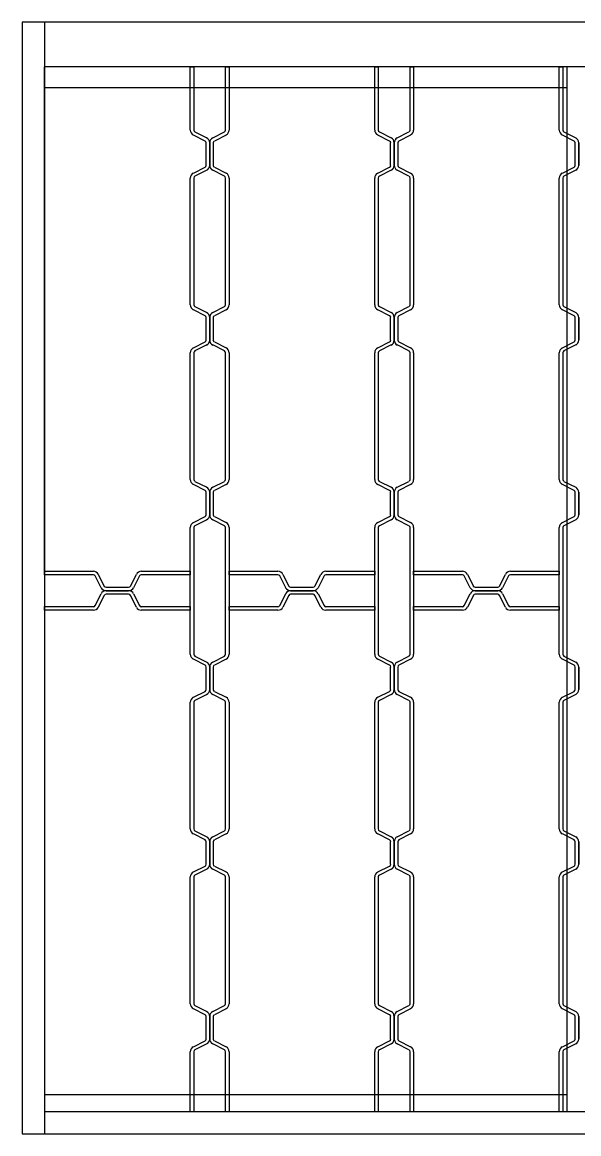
# Model space of a CAD drawing. Header units: millimetres. Extents: x 228.72 to 230.72, y 1281.87 to 1282.87.
# Drawn here: x 228.723 to 229.223, y 1281.866 to 1282.866 of the extents above; entities that cross this region are included whole.
import ezdxf

# ---------------------------------------------------------------- set-up
doc = ezdxf.new("R2010")
doc.units = ezdxf.units.MM
doc.header["$LTSCALE"] = 0.5
doc.layers.add('Gravia_Janelas', color=1, linetype='Continuous')

msp = doc.modelspace()

# ---------------------------------------------------------------- linework, layer by layer
at = {"layer": 'Gravia_Janelas', "color": 2}
for p, q in [((228.7226, 1282.8665), (228.7226, 1281.8665)), ((230.7226, 1282.8665), (228.7226, 1282.8665)), ((228.7226, 1281.8665), (230.7226, 1281.8665))]:
    msp.add_line(p, q, dxfattribs=at)
at = {"layer": 'Gravia_Janelas'}
for p, q in [((228.7426, 1282.8665), (228.7426, 1281.8665)), ((230.7026, 1282.8265), (228.7426, 1282.8265)), ((230.7026, 1282.8265), (228.7426, 1282.8265)), ((228.7426, 1282.6705), (228.7426, 1282.8265)), ((228.7426, 1282.3725), (228.7426, 1282.8265)), ((228.8737, 1282.7695), (228.8737, 1282.8265)), ((228.8737, 1282.8265), (228.8769, 1282.8265)), ((228.8769, 1282.8265), (228.8769, 1282.7695)), ((228.8996, 1282.8265), (228.8956, 1282.8265)), ((228.9055, 1282.8265), (228.9087, 1282.8265)), ((228.9055, 1282.7695), (228.9055, 1282.8265)), ((228.9087, 1282.8265), (228.9087, 1282.7695)), ((229.0397, 1282.7695), (229.0397, 1282.8265)), ((229.0397, 1282.8265), (229.0429, 1282.8265)), ((229.0429, 1282.8265), (229.0429, 1282.7695)), ((229.0496, 1282.8265), (229.0456, 1282.8265)), ((229.0715, 1282.8265), (229.0747, 1282.8265)), ((229.0715, 1282.7695), (229.0715, 1282.8265)), ((229.0747, 1282.8265), (229.0747, 1282.7695)), ((229.1996, 1282.8265), (229.1956, 1282.8265)), ((229.2057, 1282.7695), (229.2057, 1282.8265)), ((229.2057, 1282.8265), (229.2089, 1282.8265)), ((229.2089, 1282.8265), (229.2089, 1282.7695)), ((229.2126, 1282.8265), (229.2126, 1281.8865)), ((229.2126, 1282.8076), (228.7426, 1282.8076)), ((228.887, 1282.7596), (228.8765, 1282.765)), ((228.8779, 1282.7678), (228.8885, 1282.7625)), ((228.894, 1282.7625), (228.9045, 1282.7678)), ((228.906, 1282.765), (228.8954, 1282.7596)), ((229.053, 1282.7596), (229.0425, 1282.765)), ((229.0439, 1282.7678), (229.0545, 1282.7625)), ((229.06, 1282.7625), (229.0705, 1282.7678)), ((229.072, 1282.765), (229.0614, 1282.7596)), ((229.219, 1282.7596), (229.2085, 1282.765)), ((229.2099, 1282.7678), (229.2205, 1282.7625)), ((228.888, 1282.7377), (228.888, 1282.758)), ((228.8912, 1282.758), (228.8912, 1282.7377)), ((228.8912, 1282.7377), (228.8912, 1282.758)), ((228.8944, 1282.758), (228.8944, 1282.7377)), ((229.054, 1282.7377), (229.054, 1282.758)), ((229.0572, 1282.758), (229.0572, 1282.7377)), ((229.0572, 1282.7377), (229.0572, 1282.758)), ((229.0604, 1282.758), (229.0604, 1282.7377)), ((229.22, 1282.7377), (229.22, 1282.758)), ((229.2232, 1282.758), (229.2232, 1282.7377)), ((229.2232, 1282.7377), (229.2232, 1282.758)), ((228.8765, 1282.7308), (228.887, 1282.7361)), ((228.8885, 1282.7333), (228.8779, 1282.7279)), ((228.9045, 1282.7279), (228.894, 1282.7333)), ((228.8954, 1282.7361), (228.906, 1282.7308)), ((229.0425, 1282.7308), (229.053, 1282.7361)), ((229.0545, 1282.7333), (229.0439, 1282.7279)), ((229.0705, 1282.7279), (229.06, 1282.7333)), ((229.0614, 1282.7361), (229.072, 1282.7308)), ((229.2085, 1282.7308), (229.219, 1282.7361)), ((229.2205, 1282.7333), (229.2099, 1282.7279)), ((228.8737, 1282.6123), (228.8737, 1282.7263)), ((228.8769, 1282.7263), (228.8769, 1282.6123)), ((228.9055, 1282.6123), (228.9055, 1282.7263)), ((228.9087, 1282.7263), (228.9087, 1282.6123)), ((229.0397, 1282.6123), (229.0397, 1282.7263)), ((229.0429, 1282.7263), (229.0429, 1282.6123)), ((229.0715, 1282.6123), (229.0715, 1282.7263)), ((229.0747, 1282.7263), (229.0747, 1282.6123)), ((229.2057, 1282.6123), (229.2057, 1282.7263)), ((229.2089, 1282.7263), (229.2089, 1282.6123)), ((228.7426, 1282.6705), (228.7426, 1282.6665)), ((228.8779, 1282.6106), (228.8885, 1282.6053)), ((228.894, 1282.6053), (228.9045, 1282.6106)), ((229.0439, 1282.6106), (229.0545, 1282.6053)), ((229.06, 1282.6053), (229.0705, 1282.6106)), ((229.2099, 1282.6106), (229.2205, 1282.6053)), ((228.887, 1282.6024), (228.8765, 1282.6078)), ((228.888, 1282.5805), (228.888, 1282.6008)), ((228.8912, 1282.6008), (228.8912, 1282.5805)), ((228.8912, 1282.5805), (228.8912, 1282.6008)), ((228.8944, 1282.6008), (228.8944, 1282.5805)), ((228.906, 1282.6078), (228.8954, 1282.6024)), ((229.053, 1282.6024), (229.0425, 1282.6078)), ((229.054, 1282.5805), (229.054, 1282.6008)), ((229.0572, 1282.6008), (229.0572, 1282.5805)), ((229.0572, 1282.5805), (229.0572, 1282.6008)), ((229.0604, 1282.6008), (229.0604, 1282.5805)), ((229.072, 1282.6078), (229.0614, 1282.6024)), ((229.219, 1282.6024), (229.2085, 1282.6078)), ((229.22, 1282.5805), (229.22, 1282.6008)), ((229.2232, 1282.6008), (229.2232, 1282.5805)), ((229.2232, 1282.5805), (229.2232, 1282.6008)), ((228.8765, 1282.5736), (228.887, 1282.5789)), ((228.8885, 1282.5761), (228.8779, 1282.5707)), ((228.9045, 1282.5707), (228.894, 1282.5761)), ((228.8954, 1282.5789), (228.906, 1282.5736)), ((229.0425, 1282.5736), (229.053, 1282.5789)), ((229.0545, 1282.5761), (229.0439, 1282.5707)), ((229.0705, 1282.5707), (229.06, 1282.5761)), ((229.0614, 1282.5789), (229.072, 1282.5736)), ((229.2085, 1282.5736), (229.219, 1282.5789)), ((229.2205, 1282.5761), (229.2099, 1282.5707)), ((228.8737, 1282.4551), (228.8737, 1282.5691)), ((228.8769, 1282.5691), (228.8769, 1282.4551)), ((228.9055, 1282.4551), (228.9055, 1282.5691)), ((228.9087, 1282.5691), (228.9087, 1282.4551)), ((229.0397, 1282.4551), (229.0397, 1282.5691)), ((229.0429, 1282.5691), (229.0429, 1282.4551)), ((229.0715, 1282.4551), (229.0715, 1282.5691)), ((229.0747, 1282.5691), (229.0747, 1282.4551)), ((229.2057, 1282.4551), (229.2057, 1282.5691)), ((229.2089, 1282.5691), (229.2089, 1282.4551)), ((228.7426, 1282.5135), (228.7426, 1282.5095)), ((228.887, 1282.4452), (228.8765, 1282.4506)), ((228.8779, 1282.4534), (228.8885, 1282.4481)), ((228.894, 1282.4481), (228.9045, 1282.4534)), ((228.906, 1282.4506), (228.8954, 1282.4452)), ((229.053, 1282.4452), (229.0425, 1282.4506)), ((229.0439, 1282.4534), (229.0545, 1282.4481)), ((229.06, 1282.4481), (229.0705, 1282.4534)), ((229.072, 1282.4506), (229.0614, 1282.4452)), ((229.219, 1282.4452), (229.2085, 1282.4506)), ((229.2099, 1282.4534), (229.2205, 1282.4481)), ((228.888, 1282.4233), (228.888, 1282.4436)), ((228.8912, 1282.4436), (228.8912, 1282.4233)), ((228.8912, 1282.4233), (228.8912, 1282.4436)), ((228.8944, 1282.4436), (228.8944, 1282.4233)), ((229.054, 1282.4233), (229.054, 1282.4436)), ((229.0572, 1282.4436), (229.0572, 1282.4233)), ((229.0572, 1282.4233), (229.0572, 1282.4436)), ((229.0604, 1282.4436), (229.0604, 1282.4233)), ((229.22, 1282.4233), (229.22, 1282.4436)), ((229.2232, 1282.4436), (229.2232, 1282.4233)), ((229.2232, 1282.4233), (229.2232, 1282.4436)), ((228.8765, 1282.4164), (228.887, 1282.4217)), ((228.8954, 1282.4217), (228.906, 1282.4164)), ((229.0425, 1282.4164), (229.053, 1282.4217)), ((229.0614, 1282.4217), (229.072, 1282.4164)), ((229.2085, 1282.4164), (229.219, 1282.4217)), ((228.8737, 1282.2979), (228.8737, 1282.4119)), ((228.8769, 1282.4119), (228.8769, 1282.2979)), ((228.8885, 1282.4189), (228.8779, 1282.4135)), ((228.9045, 1282.4135), (228.894, 1282.4189)), ((228.9055, 1282.2979), (228.9055, 1282.4119)), ((228.9087, 1282.4119), (228.9087, 1282.2979)), ((229.0397, 1282.2979), (229.0397, 1282.4119)), ((229.0429, 1282.4119), (229.0429, 1282.2979)), ((229.0545, 1282.4189), (229.0439, 1282.4135)), ((229.0705, 1282.4135), (229.06, 1282.4189)), ((229.0715, 1282.2979), (229.0715, 1282.4119)), ((229.0747, 1282.4119), (229.0747, 1282.2979)), ((229.2057, 1282.2979), (229.2057, 1282.4119)), ((229.2089, 1282.4119), (229.2089, 1282.2979)), ((229.2205, 1282.4189), (229.2099, 1282.4135)), ((228.7426, 1282.3693), (228.7426, 1282.3725)), ((228.7426, 1282.3725), (228.7866, 1282.3725)), ((228.8297, 1282.3725), (228.8737, 1282.3725)), ((228.8737, 1282.3725), (228.8737, 1282.3693)), ((228.9086, 1282.3693), (228.9086, 1282.3725)), ((228.9086, 1282.3725), (228.9526, 1282.3725)), ((228.9957, 1282.3725), (229.0397, 1282.3725)), ((229.0397, 1282.3725), (229.0397, 1282.3693)), ((229.0746, 1282.3693), (229.0746, 1282.3725)), ((229.0746, 1282.3725), (229.1186, 1282.3725)), ((229.1617, 1282.3725), (229.2057, 1282.3725)), ((229.2057, 1282.3725), (229.2057, 1282.3693)), ((228.7866, 1282.3693), (228.7426, 1282.3693)), ((228.7936, 1282.3577), (228.7882, 1282.3683)), ((228.791, 1282.3697), (228.7964, 1282.3592)), ((228.8199, 1282.3592), (228.8253, 1282.3697)), ((228.8281, 1282.3683), (228.8227, 1282.3577)), ((228.8737, 1282.3693), (228.8297, 1282.3693)), ((228.9526, 1282.3693), (228.9086, 1282.3693)), ((228.9596, 1282.3577), (228.9542, 1282.3683)), ((228.957, 1282.3697), (228.9624, 1282.3592)), ((228.9859, 1282.3592), (228.9913, 1282.3697)), ((228.9941, 1282.3683), (228.9887, 1282.3577)), ((229.0397, 1282.3693), (228.9957, 1282.3693)), ((229.1186, 1282.3693), (229.0746, 1282.3693)), ((229.1256, 1282.3577), (229.1202, 1282.3683)), ((229.123, 1282.3697), (229.1284, 1282.3592)), ((229.1519, 1282.3592), (229.1573, 1282.3697)), ((229.1601, 1282.3683), (229.1547, 1282.3577)), ((229.2057, 1282.3693), (229.1617, 1282.3693)), ((228.7426, 1282.3565), (228.7426, 1282.3525)), ((228.7882, 1282.3417), (228.7936, 1282.3522)), ((228.7964, 1282.3508), (228.791, 1282.3402)), ((228.798, 1282.3582), (228.8183, 1282.3582)), ((228.8183, 1282.355), (228.798, 1282.355)), ((228.798, 1282.355), (228.8183, 1282.355)), ((228.8183, 1282.3518), (228.798, 1282.3518)), ((228.8253, 1282.3402), (228.8199, 1282.3508)), ((228.8227, 1282.3522), (228.8281, 1282.3417)), ((228.9542, 1282.3417), (228.9596, 1282.3522)), ((228.9624, 1282.3508), (228.957, 1282.3402)), ((228.964, 1282.3582), (228.9843, 1282.3582)), ((228.9843, 1282.355), (228.964, 1282.355)), ((228.964, 1282.355), (228.9843, 1282.355)), ((228.9843, 1282.3518), (228.964, 1282.3518)), ((228.9913, 1282.3402), (228.9859, 1282.3508)), ((228.9887, 1282.3522), (228.9941, 1282.3417)), ((229.1202, 1282.3417), (229.1256, 1282.3522)), ((229.1284, 1282.3508), (229.123, 1282.3402)), ((229.13, 1282.3582), (229.1503, 1282.3582)), ((229.1503, 1282.355), (229.13, 1282.355)), ((229.13, 1282.355), (229.1503, 1282.355)), ((229.1503, 1282.3518), (229.13, 1282.3518)), ((229.1573, 1282.3402), (229.1519, 1282.3508)), ((229.1547, 1282.3522), (229.1601, 1282.3417)), ((228.7426, 1282.3407), (228.7866, 1282.3407)), ((228.7426, 1282.3375), (228.7426, 1282.3407)), ((228.8297, 1282.3407), (228.8737, 1282.3407)), ((228.8737, 1282.3407), (228.8737, 1282.3375)), ((228.9086, 1282.3407), (228.9526, 1282.3407)), ((228.9086, 1282.3375), (228.9086, 1282.3407)), ((228.9957, 1282.3407), (229.0397, 1282.3407)), ((229.0397, 1282.3407), (229.0397, 1282.3375)), ((229.0746, 1282.3407), (229.1186, 1282.3407)), ((229.0746, 1282.3375), (229.0746, 1282.3407)), ((229.1617, 1282.3407), (229.2057, 1282.3407)), ((229.2057, 1282.3407), (229.2057, 1282.3375)), ((228.7866, 1282.3375), (228.7426, 1282.3375)), ((228.8737, 1282.3375), (228.8297, 1282.3375)), ((228.9526, 1282.3375), (228.9086, 1282.3375)), ((229.0397, 1282.3375), (228.9957, 1282.3375)), ((229.1186, 1282.3375), (229.0746, 1282.3375)), ((229.2057, 1282.3375), (229.1617, 1282.3375)), ((228.887, 1282.288), (228.8765, 1282.2934)), ((228.8779, 1282.2962), (228.8885, 1282.2909)), ((228.894, 1282.2909), (228.9045, 1282.2962)), ((228.906, 1282.2934), (228.8954, 1282.288)), ((229.053, 1282.288), (229.0425, 1282.2934)), ((229.0439, 1282.2962), (229.0545, 1282.2909)), ((229.06, 1282.2909), (229.0705, 1282.2962)), ((229.072, 1282.2934), (229.0614, 1282.288)), ((229.219, 1282.288), (229.2085, 1282.2934)), ((229.2099, 1282.2962), (229.2205, 1282.2909)), ((228.888, 1282.2661), (228.888, 1282.2864)), ((228.8912, 1282.2864), (228.8912, 1282.2661)), ((228.8912, 1282.2661), (228.8912, 1282.2864)), ((228.8944, 1282.2864), (228.8944, 1282.2661)), ((229.054, 1282.2661), (229.054, 1282.2864)), ((229.0572, 1282.2864), (229.0572, 1282.2661)), ((229.0572, 1282.2661), (229.0572, 1282.2864)), ((229.0604, 1282.2864), (229.0604, 1282.2661)), ((229.22, 1282.2661), (229.22, 1282.2864)), ((229.2232, 1282.2864), (229.2232, 1282.2661)), ((229.2232, 1282.2661), (229.2232, 1282.2864)), ((228.8765, 1282.2592), (228.887, 1282.2645)), ((228.8885, 1282.2617), (228.8779, 1282.2563)), ((228.9045, 1282.2563), (228.894, 1282.2617)), ((228.8954, 1282.2645), (228.906, 1282.2592)), ((229.0425, 1282.2592), (229.053, 1282.2645)), ((229.0545, 1282.2617), (229.0439, 1282.2563)), ((229.0705, 1282.2563), (229.06, 1282.2617)), ((229.0614, 1282.2645), (229.072, 1282.2592)), ((229.2085, 1282.2592), (229.219, 1282.2645)), ((229.2205, 1282.2617), (229.2099, 1282.2563)), ((228.8737, 1282.1407), (228.8737, 1282.2547)), ((228.8769, 1282.2547), (228.8769, 1282.1407)), ((228.9055, 1282.1407), (228.9055, 1282.2547)), ((228.9087, 1282.2547), (228.9087, 1282.1407)), ((229.0397, 1282.1407), (229.0397, 1282.2547)), ((229.0429, 1282.2547), (229.0429, 1282.1407)), ((229.0715, 1282.1407), (229.0715, 1282.2547)), ((229.0747, 1282.2547), (229.0747, 1282.1407)), ((229.2057, 1282.1407), (229.2057, 1282.2547)), ((229.2089, 1282.2547), (229.2089, 1282.1407)), ((228.7426, 1282.1995), (228.7426, 1282.1955)), ((228.887, 1282.1308), (228.8765, 1282.1362)), ((228.8779, 1282.139), (228.8885, 1282.1337)), ((228.894, 1282.1337), (228.9045, 1282.139)), ((228.906, 1282.1362), (228.8954, 1282.1308)), ((229.053, 1282.1308), (229.0425, 1282.1362)), ((229.0439, 1282.139), (229.0545, 1282.1337)), ((229.06, 1282.1337), (229.0705, 1282.139)), ((229.072, 1282.1362), (229.0614, 1282.1308)), ((229.219, 1282.1308), (229.2085, 1282.1362)), ((229.2099, 1282.139), (229.2205, 1282.1337)), ((228.888, 1282.1089), (228.888, 1282.1292)), ((228.8912, 1282.1292), (228.8912, 1282.1089)), ((228.8912, 1282.1089), (228.8912, 1282.1292)), ((228.8944, 1282.1292), (228.8944, 1282.1089)), ((229.054, 1282.1089), (229.054, 1282.1292)), ((229.0572, 1282.1292), (229.0572, 1282.1089)), ((229.0572, 1282.1089), (229.0572, 1282.1292)), ((229.0604, 1282.1292), (229.0604, 1282.1089)), ((229.22, 1282.1089), (229.22, 1282.1292)), ((229.2232, 1282.1292), (229.2232, 1282.1089)), ((229.2232, 1282.1089), (229.2232, 1282.1292)), ((228.8765, 1282.102), (228.887, 1282.1073)), ((228.8885, 1282.1045), (228.8779, 1282.0991)), ((228.9045, 1282.0991), (228.894, 1282.1045)), ((228.8954, 1282.1073), (228.906, 1282.102)), ((229.0425, 1282.102), (229.053, 1282.1073)), ((229.0545, 1282.1045), (229.0439, 1282.0991)), ((229.0705, 1282.0991), (229.06, 1282.1045)), ((229.0614, 1282.1073), (229.072, 1282.102)), ((229.2085, 1282.102), (229.219, 1282.1073)), ((229.2205, 1282.1045), (229.2099, 1282.0991)), ((228.8737, 1281.9835), (228.8737, 1282.0975)), ((228.8769, 1282.0975), (228.8769, 1281.9835)), ((228.9055, 1281.9835), (228.9055, 1282.0975)), ((228.9087, 1282.0975), (228.9087, 1281.9835)), ((229.0397, 1281.9835), (229.0397, 1282.0975)), ((229.0429, 1282.0975), (229.0429, 1281.9835)), ((229.0715, 1281.9835), (229.0715, 1282.0975)), ((229.0747, 1282.0975), (229.0747, 1281.9835)), ((229.2057, 1281.9835), (229.2057, 1282.0975)), ((229.2089, 1282.0975), (229.2089, 1281.9835)), ((228.7426, 1282.0425), (228.7426, 1282.0385)), ((228.8779, 1281.9818), (228.8885, 1281.9765)), ((228.894, 1281.9765), (228.9045, 1281.9818)), ((229.0439, 1281.9818), (229.0545, 1281.9765)), ((229.06, 1281.9765), (229.0705, 1281.9818)), ((229.2099, 1281.9818), (229.2205, 1281.9765)), ((228.887, 1281.9736), (228.8765, 1281.979)), ((228.888, 1281.9517), (228.888, 1281.972)), ((228.8912, 1281.972), (228.8912, 1281.9517)), ((228.8912, 1281.9517), (228.8912, 1281.972)), ((228.8944, 1281.972), (228.8944, 1281.9517)), ((228.906, 1281.979), (228.8954, 1281.9736)), ((229.053, 1281.9736), (229.0425, 1281.979)), ((229.054, 1281.9517), (229.054, 1281.972)), ((229.0572, 1281.972), (229.0572, 1281.9517)), ((229.0572, 1281.9517), (229.0572, 1281.972)), ((229.0604, 1281.972), (229.0604, 1281.9517)), ((229.072, 1281.979), (229.0614, 1281.9736)), ((229.219, 1281.9736), (229.2085, 1281.979)), ((229.22, 1281.9517), (229.22, 1281.972)), ((229.2232, 1281.972), (229.2232, 1281.9517)), ((229.2232, 1281.9517), (229.2232, 1281.972)), ((228.8765, 1281.9448), (228.887, 1281.9501)), ((228.8954, 1281.9501), (228.906, 1281.9448)), ((229.0425, 1281.9448), (229.053, 1281.9501)), ((229.0614, 1281.9501), (229.072, 1281.9448)), ((229.2085, 1281.9448), (229.219, 1281.9501)), ((228.8737, 1281.8865), (228.8737, 1281.9403)), ((228.8769, 1281.9403), (228.8769, 1281.8865)), ((228.8885, 1281.9473), (228.8779, 1281.9419)), ((228.9045, 1281.9419), (228.894, 1281.9473)), ((228.9055, 1281.8865), (228.9055, 1281.9403)), ((228.9087, 1281.9403), (228.9087, 1281.8865)), ((229.0397, 1281.8865), (229.0397, 1281.9403)), ((229.0429, 1281.9403), (229.0429, 1281.8865)), ((229.0545, 1281.9473), (229.0439, 1281.9419)), ((229.0705, 1281.9419), (229.06, 1281.9473)), ((229.0715, 1281.8865), (229.0715, 1281.9403)), ((229.0747, 1281.9403), (229.0747, 1281.8865)), ((229.2057, 1281.8865), (229.2057, 1281.9403)), ((229.2089, 1281.9403), (229.2089, 1281.8865)), ((229.2205, 1281.9473), (229.2099, 1281.9419)), ((229.2126, 1281.9015), (228.7426, 1281.9015)), ((228.7426, 1281.8865), (230.7026, 1281.8865))]:
    msp.add_line(p, q, dxfattribs=at)
for centre, radius, start, end in [((228.8787, 1282.7695), 0.005, 180, 243.1476), ((228.8787, 1282.7695), 0.00182, 180, 243.1476), ((228.8862, 1282.758), 0.005, 0, 63.1476), ((228.8962, 1282.758), 0.005, 116.8524, 180), ((228.9037, 1282.7695), 0.00182, 296.8524, 0), ((228.9037, 1282.7695), 0.005, 296.8524, 0), ((229.0447, 1282.7695), 0.005, 180, 243.1476), ((229.0447, 1282.7695), 0.00182, 180, 243.1476), ((229.0522, 1282.758), 0.005, 0, 63.1476), ((229.0622, 1282.758), 0.005, 116.8524, 180), ((229.0697, 1282.7695), 0.00182, 296.8524, 0), ((229.0697, 1282.7695), 0.005, 296.8524, 0), ((229.2107, 1282.7695), 0.005, 180, 243.1476), ((229.2107, 1282.7695), 0.00182, 180, 243.1476), ((229.2182, 1282.758), 0.005, 0, 63.1476), ((228.8862, 1282.758), 0.00182, 0, 63.1476), ((228.8962, 1282.758), 0.00182, 116.8524, 180), ((229.0522, 1282.758), 0.00182, 0, 63.1476), ((229.0622, 1282.758), 0.00182, 116.8524, 180), ((229.2182, 1282.758), 0.00182, 0, 63.1476), ((228.8787, 1282.7263), 0.005, 116.8524, 180), ((228.8862, 1282.7377), 0.00182, 296.8524, 0), ((228.8862, 1282.7377), 0.005, 296.8524, 0), ((228.8962, 1282.7377), 0.005, 180, 243.1476), ((228.8962, 1282.7377), 0.00182, 180, 243.1476), ((228.9037, 1282.7263), 0.005, 0, 63.1476), ((229.0447, 1282.7263), 0.005, 116.8524, 180), ((229.0522, 1282.7377), 0.00182, 296.8524, 0), ((229.0522, 1282.7377), 0.005, 296.8524, 0), ((229.0622, 1282.7377), 0.005, 180, 243.1476), ((229.0622, 1282.7377), 0.00182, 180, 243.1476), ((229.0697, 1282.7263), 0.005, 0, 63.1476), ((229.2107, 1282.7263), 0.005, 116.8524, 180), ((229.2182, 1282.7377), 0.00182, 296.8524, 0), ((229.2182, 1282.7377), 0.005, 296.8524, 0), ((228.8787, 1282.7263), 0.00182, 116.8524, 180), ((228.9037, 1282.7263), 0.00182, 0, 63.1476), ((229.0447, 1282.7263), 0.00182, 116.8524, 180), ((229.0697, 1282.7263), 0.00182, 0, 63.1476), ((229.2107, 1282.7263), 0.00182, 116.8524, 180), ((228.8787, 1282.6123), 0.005, 180, 243.1476), ((228.8787, 1282.6123), 0.00182, 180, 243.1476), ((228.9037, 1282.6123), 0.00182, 296.8524, 0), ((228.9037, 1282.6123), 0.005, 296.8524, 0), ((229.0447, 1282.6123), 0.005, 180, 243.1476), ((229.0447, 1282.6123), 0.00182, 180, 243.1476), ((229.0697, 1282.6123), 0.00182, 296.8524, 0), ((229.0697, 1282.6123), 0.005, 296.8524, 0), ((229.2107, 1282.6123), 0.005, 180, 243.1476), ((229.2107, 1282.6123), 0.00182, 180, 243.1476), ((228.8862, 1282.6008), 0.00182, 0, 63.1476), ((228.8862, 1282.6008), 0.005, 0, 63.1476), ((228.8962, 1282.6008), 0.005, 116.8524, 180), ((228.8962, 1282.6008), 0.00182, 116.8524, 180), ((229.0522, 1282.6008), 0.00182, 0, 63.1476), ((229.0522, 1282.6008), 0.005, 0, 63.1476), ((229.0622, 1282.6008), 0.005, 116.8524, 180), ((229.0622, 1282.6008), 0.00182, 116.8524, 180), ((229.2182, 1282.6008), 0.00182, 0, 63.1476), ((229.2182, 1282.6008), 0.005, 0, 63.1476), ((228.8862, 1282.5805), 0.00182, 296.8524, 0), ((228.8862, 1282.5805), 0.005, 296.8524, 0), ((228.8962, 1282.5805), 0.005, 180, 243.1476), ((228.8962, 1282.5805), 0.00182, 180, 243.1476), ((229.0522, 1282.5805), 0.00182, 296.8524, 0), ((229.0522, 1282.5805), 0.005, 296.8524, 0), ((229.0622, 1282.5805), 0.005, 180, 243.1476), ((229.0622, 1282.5805), 0.00182, 180, 243.1476), ((229.2182, 1282.5805), 0.00182, 296.8524, 0), ((229.2182, 1282.5805), 0.005, 296.8524, 0), ((228.8787, 1282.5691), 0.005, 116.8524, 180), ((228.8787, 1282.5691), 0.00182, 116.8524, 180), ((228.9037, 1282.5691), 0.00182, 0, 63.1476), ((228.9037, 1282.5691), 0.005, 0, 63.1476), ((229.0447, 1282.5691), 0.005, 116.8524, 180), ((229.0447, 1282.5691), 0.00182, 116.8524, 180), ((229.0697, 1282.5691), 0.00182, 0, 63.1476), ((229.0697, 1282.5691), 0.005, 0, 63.1476), ((229.2107, 1282.5691), 0.005, 116.8524, 180), ((229.2107, 1282.5691), 0.00182, 116.8524, 180), ((228.8787, 1282.4551), 0.005, 180, 243.1476), ((228.8787, 1282.4551), 0.00182, 180, 243.1476), ((228.9037, 1282.4551), 0.00182, 296.8524, 0), ((228.9037, 1282.4551), 0.005, 296.8524, 0), ((229.0447, 1282.4551), 0.005, 180, 243.1476), ((229.0447, 1282.4551), 0.00182, 180, 243.1476), ((229.0697, 1282.4551), 0.00182, 296.8524, 0), ((229.0697, 1282.4551), 0.005, 296.8524, 0), ((229.2107, 1282.4551), 0.005, 180, 243.1476), ((229.2107, 1282.4551), 0.00182, 180, 243.1476), ((228.8862, 1282.4436), 0.00182, 0, 63.1476), ((228.8862, 1282.4436), 0.005, 0, 63.1476), ((228.8962, 1282.4436), 0.005, 116.8524, 180), ((228.8962, 1282.4436), 0.00182, 116.8524, 180), ((229.0522, 1282.4436), 0.00182, 0, 63.1476), ((229.0522, 1282.4436), 0.005, 0, 63.1476), ((229.0622, 1282.4436), 0.005, 116.8524, 180), ((229.0622, 1282.4436), 0.00182, 116.8524, 180), ((229.2182, 1282.4436), 0.00182, 0, 63.1476), ((229.2182, 1282.4436), 0.005, 0, 63.1476), ((228.8862, 1282.4233), 0.00182, 296.8524, 0), ((228.8862, 1282.4233), 0.005, 296.8524, 0), ((228.8962, 1282.4233), 0.005, 180, 243.1476), ((228.8962, 1282.4233), 0.00182, 180, 243.1476), ((229.0522, 1282.4233), 0.00182, 296.8524, 0), ((229.0522, 1282.4233), 0.005, 296.8524, 0), ((229.0622, 1282.4233), 0.005, 180, 243.1476), ((229.0622, 1282.4233), 0.00182, 180, 243.1476), ((229.2182, 1282.4233), 0.00182, 296.8524, 0), ((229.2182, 1282.4233), 0.005, 296.8524, 0), ((228.8787, 1282.4119), 0.005, 116.8524, 180), ((228.8787, 1282.4119), 0.00182, 116.8524, 180), ((228.9037, 1282.4119), 0.00182, 0, 63.1476), ((228.9037, 1282.4119), 0.005, 0, 63.1476), ((229.0447, 1282.4119), 0.005, 116.8524, 180), ((229.0447, 1282.4119), 0.00182, 116.8524, 180), ((229.0697, 1282.4119), 0.00182, 0, 63.1476), ((229.0697, 1282.4119), 0.005, 0, 63.1476), ((229.2107, 1282.4119), 0.005, 116.8524, 180), ((229.2107, 1282.4119), 0.00182, 116.8524, 180), ((228.7866, 1282.3675), 0.005, 26.8524, 90), ((228.8297, 1282.3675), 0.005, 90, 153.1476), ((228.9526, 1282.3675), 0.005, 26.8524, 90), ((228.9957, 1282.3675), 0.005, 90, 153.1476), ((229.1186, 1282.3675), 0.005, 26.8524, 90), ((229.1617, 1282.3675), 0.005, 90, 153.1476), ((228.7866, 1282.3675), 0.00182, 26.8524, 90), ((228.8297, 1282.3675), 0.00182, 90, 153.1476), ((228.9526, 1282.3675), 0.00182, 26.8524, 90), ((228.9957, 1282.3675), 0.00182, 90, 153.1476), ((229.1186, 1282.3675), 0.00182, 26.8524, 90), ((229.1617, 1282.3675), 0.00182, 90, 153.1476), ((228.798, 1282.36), 0.005, 206.8524, 270), ((228.798, 1282.35), 0.005, 90, 153.1476), ((228.798, 1282.36), 0.00182, 206.8524, 270), ((228.798, 1282.35), 0.00182, 90, 153.1476), ((228.8183, 1282.36), 0.00182, 270, 333.1476), ((228.8183, 1282.36), 0.005, 270, 333.1476), ((228.8183, 1282.35), 0.005, 26.8524, 90), ((228.8183, 1282.35), 0.00182, 26.8524, 90), ((228.964, 1282.36), 0.005, 206.8524, 270), ((228.964, 1282.35), 0.005, 90, 153.1476), ((228.964, 1282.36), 0.00182, 206.8524, 270), ((228.964, 1282.35), 0.00182, 90, 153.1476), ((228.9843, 1282.36), 0.00182, 270, 333.1476), ((228.9843, 1282.36), 0.005, 270, 333.1476), ((228.9843, 1282.35), 0.005, 26.8524, 90), ((228.9843, 1282.35), 0.00182, 26.8524, 90), ((229.13, 1282.36), 0.005, 206.8524, 270), ((229.13, 1282.35), 0.005, 90, 153.1476), ((229.13, 1282.36), 0.00182, 206.8524, 270), ((229.13, 1282.35), 0.00182, 90, 153.1476), ((229.1503, 1282.36), 0.00182, 270, 333.1476), ((229.1503, 1282.36), 0.005, 270, 333.1476), ((229.1503, 1282.35), 0.005, 26.8524, 90), ((229.1503, 1282.35), 0.00182, 26.8524, 90), ((228.7866, 1282.3425), 0.00182, 270, 333.1476), ((228.7866, 1282.3425), 0.005, 270, 333.1476), ((228.8297, 1282.3425), 0.005, 206.8524, 270), ((228.8297, 1282.3425), 0.00182, 206.8524, 270), ((228.9526, 1282.3425), 0.00182, 270, 333.1476), ((228.9526, 1282.3425), 0.005, 270, 333.1476), ((228.9957, 1282.3425), 0.005, 206.8524, 270), ((228.9957, 1282.3425), 0.00182, 206.8524, 270), ((229.1186, 1282.3425), 0.00182, 270, 333.1476), ((229.1186, 1282.3425), 0.005, 270, 333.1476), ((229.1617, 1282.3425), 0.005, 206.8524, 270), ((229.1617, 1282.3425), 0.00182, 206.8524, 270), ((228.8787, 1282.2979), 0.005, 180, 243.1476), ((228.8787, 1282.2979), 0.00182, 180, 243.1476), ((228.8862, 1282.2864), 0.005, 0, 63.1476), ((228.8962, 1282.2864), 0.005, 116.8524, 180), ((228.9037, 1282.2979), 0.00182, 296.8524, 0), ((228.9037, 1282.2979), 0.005, 296.8524, 0), ((229.0447, 1282.2979), 0.005, 180, 243.1476), ((229.0447, 1282.2979), 0.00182, 180, 243.1476), ((229.0522, 1282.2864), 0.005, 0, 63.1476), ((229.0622, 1282.2864), 0.005, 116.8524, 180), ((229.0697, 1282.2979), 0.00182, 296.8524, 0), ((229.0697, 1282.2979), 0.005, 296.8524, 0), ((229.2107, 1282.2979), 0.005, 180, 243.1476), ((229.2107, 1282.2979), 0.00182, 180, 243.1476), ((229.2182, 1282.2864), 0.005, 0, 63.1476), ((228.8862, 1282.2864), 0.00182, 0, 63.1476), ((228.8962, 1282.2864), 0.00182, 116.8524, 180), ((229.0522, 1282.2864), 0.00182, 0, 63.1476), ((229.0622, 1282.2864), 0.00182, 116.8524, 180), ((229.2182, 1282.2864), 0.00182, 0, 63.1476), ((228.8862, 1282.2661), 0.00182, 296.8524, 0), ((228.8862, 1282.2661), 0.005, 296.8524, 0), ((228.8962, 1282.2661), 0.005, 180, 243.1476), ((228.8962, 1282.2661), 0.00182, 180, 243.1476), ((229.0522, 1282.2661), 0.00182, 296.8524, 0), ((229.0522, 1282.2661), 0.005, 296.8524, 0), ((229.0622, 1282.2661), 0.005, 180, 243.1476), ((229.0622, 1282.2661), 0.00182, 180, 243.1476), ((229.2182, 1282.2661), 0.00182, 296.8524, 0), ((229.2182, 1282.2661), 0.005, 296.8524, 0), ((228.8787, 1282.2547), 0.005, 116.8524, 180), ((228.8787, 1282.2547), 0.00182, 116.8524, 180), ((228.9037, 1282.2547), 0.00182, 0, 63.1476), ((228.9037, 1282.2547), 0.005, 0, 63.1476), ((229.0447, 1282.2547), 0.005, 116.8524, 180), ((229.0447, 1282.2547), 0.00182, 116.8524, 180), ((229.0697, 1282.2547), 0.00182, 0, 63.1476), ((229.0697, 1282.2547), 0.005, 0, 63.1476), ((229.2107, 1282.2547), 0.005, 116.8524, 180), ((229.2107, 1282.2547), 0.00182, 116.8524, 180), ((228.8787, 1282.1407), 0.005, 180, 243.1476), ((228.8787, 1282.1407), 0.00182, 180, 243.1476), ((228.9037, 1282.1407), 0.00182, 296.8524, 0), ((228.9037, 1282.1407), 0.005, 296.8524, 0), ((229.0447, 1282.1407), 0.005, 180, 243.1476), ((229.0447, 1282.1407), 0.00182, 180, 243.1476), ((229.0697, 1282.1407), 0.00182, 296.8524, 0), ((229.0697, 1282.1407), 0.005, 296.8524, 0), ((229.2107, 1282.1407), 0.005, 180, 243.1476), ((229.2107, 1282.1407), 0.00182, 180, 243.1476), ((228.8862, 1282.1292), 0.00182, 0, 63.1476), ((228.8862, 1282.1292), 0.005, 0, 63.1476), ((228.8962, 1282.1292), 0.005, 116.8524, 180), ((228.8962, 1282.1292), 0.00182, 116.8524, 180), ((229.0522, 1282.1292), 0.00182, 0, 63.1476), ((229.0522, 1282.1292), 0.005, 0, 63.1476), ((229.0622, 1282.1292), 0.005, 116.8524, 180), ((229.0622, 1282.1292), 0.00182, 116.8524, 180), ((229.2182, 1282.1292), 0.00182, 0, 63.1476), ((229.2182, 1282.1292), 0.005, 0, 63.1476), ((228.8787, 1282.0975), 0.005, 116.8524, 180), ((228.8862, 1282.1089), 0.00182, 296.8524, 0), ((228.8862, 1282.1089), 0.005, 296.8524, 0), ((228.8962, 1282.1089), 0.005, 180, 243.1476), ((228.8962, 1282.1089), 0.00182, 180, 243.1476), ((228.9037, 1282.0975), 0.005, 0, 63.1476), ((229.0447, 1282.0975), 0.005, 116.8524, 180), ((229.0522, 1282.1089), 0.00182, 296.8524, 0), ((229.0522, 1282.1089), 0.005, 296.8524, 0), ((229.0622, 1282.1089), 0.005, 180, 243.1476), ((229.0622, 1282.1089), 0.00182, 180, 243.1476), ((229.0697, 1282.0975), 0.005, 0, 63.1476), ((229.2107, 1282.0975), 0.005, 116.8524, 180), ((229.2182, 1282.1089), 0.00182, 296.8524, 0), ((229.2182, 1282.1089), 0.005, 296.8524, 0), ((228.8787, 1282.0975), 0.00182, 116.8524, 180), ((228.9037, 1282.0975), 0.00182, 0, 63.1476), ((229.0447, 1282.0975), 0.00182, 116.8524, 180), ((229.0697, 1282.0975), 0.00182, 0, 63.1476), ((229.2107, 1282.0975), 0.00182, 116.8524, 180), ((228.8787, 1281.9835), 0.005, 180, 243.1476), ((228.8787, 1281.9835), 0.00182, 180, 243.1476), ((228.9037, 1281.9835), 0.00182, 296.8524, 0), ((228.9037, 1281.9835), 0.005, 296.8524, 0), ((229.0447, 1281.9835), 0.005, 180, 243.1476), ((229.0447, 1281.9835), 0.00182, 180, 243.1476), ((229.0697, 1281.9835), 0.00182, 296.8524, 0), ((229.0697, 1281.9835), 0.005, 296.8524, 0), ((229.2107, 1281.9835), 0.005, 180, 243.1476), ((229.2107, 1281.9835), 0.00182, 180, 243.1476), ((228.8862, 1281.972), 0.00182, 0, 63.1476), ((228.8862, 1281.972), 0.005, 0, 63.1476), ((228.8962, 1281.972), 0.005, 116.8524, 180), ((228.8962, 1281.972), 0.00182, 116.8524, 180), ((229.0522, 1281.972), 0.00182, 0, 63.1476), ((229.0522, 1281.972), 0.005, 0, 63.1476), ((229.0622, 1281.972), 0.005, 116.8524, 180), ((229.0622, 1281.972), 0.00182, 116.8524, 180), ((229.2182, 1281.972), 0.00182, 0, 63.1476), ((229.2182, 1281.972), 0.005, 0, 63.1476), ((228.8862, 1281.9517), 0.00182, 296.8524, 0), ((228.8862, 1281.9517), 0.005, 296.8524, 0), ((228.8962, 1281.9517), 0.005, 180, 243.1476), ((228.8962, 1281.9517), 0.00182, 180, 243.1476), ((229.0522, 1281.9517), 0.00182, 296.8524, 0), ((229.0522, 1281.9517), 0.005, 296.8524, 0), ((229.0622, 1281.9517), 0.005, 180, 243.1476), ((229.0622, 1281.9517), 0.00182, 180, 243.1476), ((229.2182, 1281.9517), 0.00182, 296.8524, 0), ((229.2182, 1281.9517), 0.005, 296.8524, 0), ((228.8787, 1281.9403), 0.005, 116.8524, 180), ((228.8787, 1281.9403), 0.00182, 116.8524, 180), ((228.9037, 1281.9403), 0.00182, 0, 63.1476), ((228.9037, 1281.9403), 0.005, 0, 63.1476), ((229.0447, 1281.9403), 0.005, 116.8524, 180), ((229.0447, 1281.9403), 0.00182, 116.8524, 180), ((229.0697, 1281.9403), 0.00182, 0, 63.1476), ((229.0697, 1281.9403), 0.005, 0, 63.1476), ((229.2107, 1281.9403), 0.005, 116.8524, 180), ((229.2107, 1281.9403), 0.00182, 116.8524, 180)]:
    msp.add_arc(centre, radius, start, end, dxfattribs=at)

doc.saveas('drawing.dxf')
